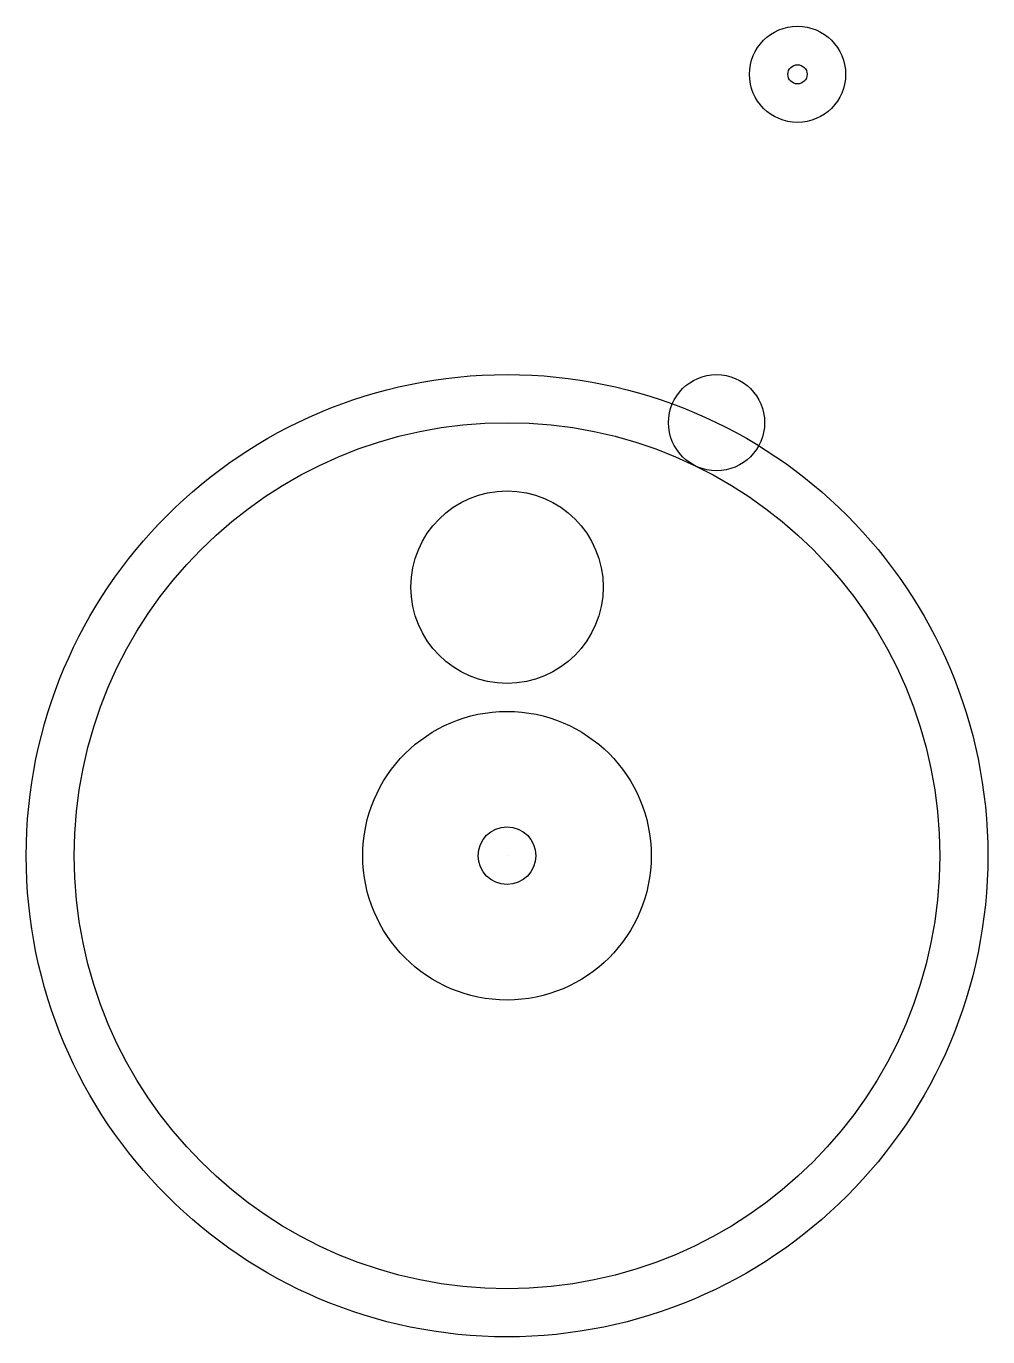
# Model space of a CAD drawing. Header units: inches. Extents: x -1 to 0, y -1.08 to 0.29.
import ezdxf

# ---------------------------------------------------------------- set-up
doc = ezdxf.new("R2010")
doc.units = ezdxf.units.IN
doc.header["$MEASUREMENT"] = 0

msp = doc.modelspace()

# ---------------------------------------------------------------- linework, layer by layer
at = {"color": 1}
for p, q in [((-0.195, 0.2869, 1.3253), (-0.195, 0.2869, 1.1366)), ((-0.195, 0.2869, 1.1366), (-0.195, 0.2869, 1.0562)), ((-0.195, 0.1869, 1.3253), (-0.195, 0.1869, 1.1366)), ((-0.195, 0.1869, 1.1366), (-0.195, 0.1869, 1.0562)), ((-0.4971, -0.5751), (-0.4971, -0.5751, -1))]:
    msp.add_line(p, q, dxfattribs=at)
at = {"color": 251}
for p, q in [((-0.4971, -0.0751, 2), (-0.4971, -0.0751, 1.2)), ((-0.4971, -0.0751, 1.2), (-0.4971, -0.0751)), ((-0.4971, -0.1251, 2), (-0.4971, -0.1251, 1.2)), ((-0.4971, -0.1251, 1.2), (-0.4971, -0.1251)), ((-0.4971, -1.0251, 2), (-0.4971, -1.0251, 1.2)), ((-0.4971, -1.0251, 1.2), (-0.4971, -1.0251)), ((-0.4971, -1.0751, 2), (-0.4971, -1.0751, 1.2)), ((-0.4971, -1.0751, 1.2), (-0.4971, -1.0751))]:
    msp.add_line(p, q, dxfattribs=at)
at = {"color": 1}
for centre, radius in [((-0.195, 0.2369, 1.0562), 0.05), ((-0.195, 0.2369, 1.0562), 0.01), ((-0.2792, -0.1251, 0.9581), 0.05), ((-0.4971, -0.5751, 1.2), 0.03)]:
    msp.add_circle(centre, radius, dxfattribs=at)
at = {"color": 10}
for centre, radius in [((-0.195, 0.2369, 1.3253), 0.05), ((-0.4971, -0.296, 2), 0.1), ((-0.4971, -0.5751), 0.15), ((-0.4971, -0.5751, 1.2), 0.15)]:
    msp.add_circle(centre, radius, dxfattribs=at)
for centre, radius in [((-0.4971, -0.5751, 1.2), 0.5), ((-0.4971, -0.5751, 1.2), 0.45), ((-0.4971, -0.5751), 0.15), ((-0.4971, -0.5751, 1.2), 0.15)]:
    msp.add_circle(centre, radius)
at = {"color": 251}
for centre, radius in [((-0.4971, -0.5751), 0.5), ((-0.4971, -0.5751, 2), 0.5), ((-0.4971, -0.5751), 0.45), ((-0.4971, -0.5751, 2), 0.45)]:
    msp.add_circle(centre, radius, dxfattribs=at)

doc.saveas('drawing.dxf')
